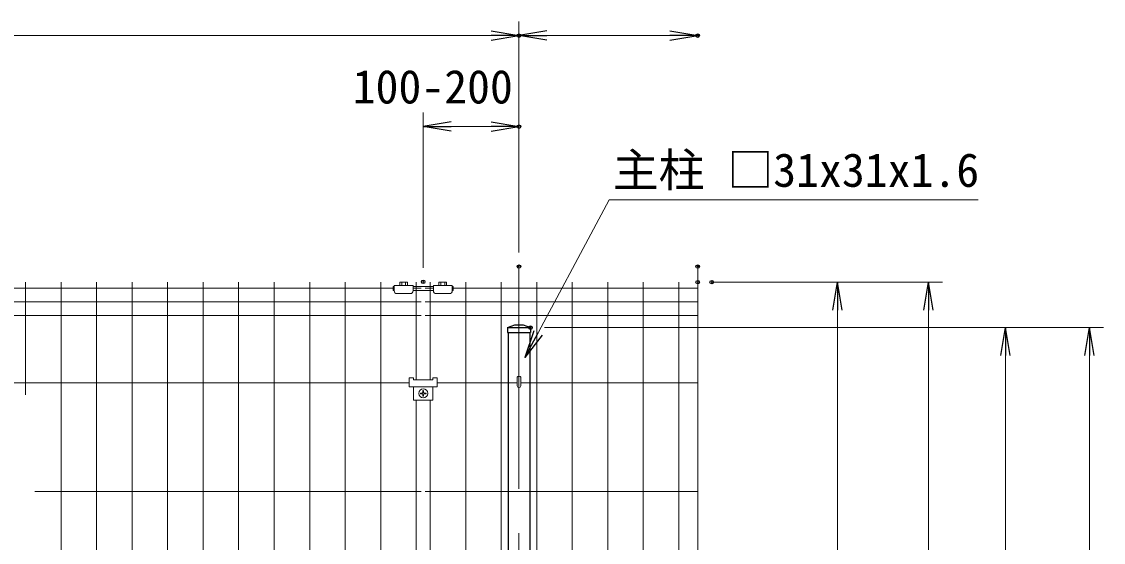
# Model space of a CAD drawing. Units: millimetres, scale not verified. Extents: x -4200 to 4200, y -2970 to 2970.
# Drawn here: x -1711 to -165, y 714 to 1458 of the extents above; entities that cross this region are included whole.
import ezdxf
from ezdxf.enums import TextEntityAlignment as Align

# ---------------------------------------------------------------- set-up
doc = ezdxf.new("R2010")
doc.units = ezdxf.units.MM
doc.header["$LTSCALE"] = 10
doc.header["$PDMODE"] = 32
doc.header["$PDSIZE"] = 5
doc.linetypes.add('USER1', pattern=[50.8, 31.75, -6.35, 6.35, -6.35])
for name, color, linetype, lineweight in [('0-0_D-STR-DIM', 7, 'Continuous', 13), ('0-1_D-STR3', 3, 'Continuous', 13), ('0-2_D-BMK', 2, 'USER1', 13), ('0-3_D-STR1', 1, 'Continuous', 25), ('0-5_D-STR2', 7, 'Continuous', 13), ('0-6_0', 7, 'Continuous', 25), ('0-8_D-STR-TXT', 7, 'Continuous', 25)]:
    doc.layers.add(name, color=color, linetype=linetype, lineweight=lineweight)
doc.layers.add('0-7_Defpoints', color=7, linetype='Continuous')
doc.styles.add('ＭＳ ゴシック', font='')
doc.styles.get('ＭＳ ゴシック').set_extended_font_data('MS Gothic')

# ---------------------------------------------------------------- blocks, each defined once
blk = doc.blocks.new('_Open')
at = {"layer": '0-6_0'}
blk.add_line((-10, 1.667), (0, 0), dxfattribs=at)
blk.add_lwpolyline([(-10, -1.667), (0, 0), (-10, 0)], dxfattribs=at)

msp = doc.modelspace()

# ---------------------------------------------------------------- linework, layer by layer
at = {"layer": '0-0_D-STR-DIM'}
for p, q in [((-1000.2, 1128.07), (-1000.2, 1458.07)), ((-1000.2, 1128.07), (-1000.2, 1458.07)), ((-2960.2, 1438.07), (-1040.2, 1438.07)), ((-960.2, 1438.07), (-784.73, 1438.07)), ((-1137.12, 1106.21), (-1137.12, 1328.07)), ((-1000.2, 1128.07), (-1000.2, 1328.07)), ((-1097.12, 1308.07), (-1040.2, 1308.07)), ((-744.73, 1108.07), (-744.73, 100.54)), ((-724.73, 1085.81), (-524.73, 1085.81)), ((-704.73, 1085.81), (-394.73, 1085.81)), ((-544.73, 1045.81), (-544.73, 255.81)), ((-414.73, 1045.81), (-414.73, 225.81)), ((-963.7, 1020.81), (-284.73, 1020.81)), ((-963.7, 1020.81), (-164.73, 1020.81)), ((-304.73, 980.81), (-304.73, 231.81)), ((-184.73, 980.81), (-184.73, 225.81))]:
    msp.add_line(p, q, dxfattribs=at)
at = {"layer": '0-1_D-STR3'}
for p, q in [((-1170.65, 1080.98), (-1170.65, 1085.61)), ((-1169.28, 1085.98), (-1161.02, 1085.98)), ((-1167.9, 1080.98), (-1167.9, 1085.61)), ((-1162.39, 1080.98), (-1162.39, 1085.61)), ((-1159.64, 1085.61), (-1159.64, 1080.98)), ((-1114.66, 1080.98), (-1114.66, 1085.61)), ((-1113.28, 1085.98), (-1105.02, 1085.98)), ((-1111.91, 1080.98), (-1111.91, 1085.61)), ((-1106.4, 1080.98), (-1106.4, 1085.61)), ((-1103.65, 1085.61), (-1103.65, 1080.98)), ((-1180.15, 1073.98), (-1180.15, 1079.38)), ((-1180.15, 1079.38), (-1178.65, 1079.38)), ((-1180.15, 1073.98), (-1178.65, 1073.98)), ((-1178.65, 1080.98), (-1151.65, 1080.98)), ((-1178.65, 1080.98), (-1178.65, 1073.48)), ((-1174.65, 1069.48), (-1155.65, 1069.48)), ((-1170.65, 1080.98), (-1159.64, 1080.98)), ((-1170.15, 1080.98), (-1160.15, 1080.98)), ((-1151.65, 1080.98), (-1151.65, 1073.48)), ((-1151.65, 1079.38), (-1122.65, 1079.38)), ((-1151.65, 1073.98), (-1122.65, 1073.98)), ((-1122.65, 1080.98), (-1095.65, 1080.98)), ((-1122.65, 1080.98), (-1122.65, 1073.48)), ((-1118.65, 1069.48), (-1099.65, 1069.48)), ((-1114.66, 1080.98), (-1103.65, 1080.98)), ((-1114.15, 1080.98), (-1104.15, 1080.98)), ((-1114.15, 1080.98), (-1104.15, 1080.98)), ((-1095.65, 1080.98), (-1095.65, 1073.48)), ((-1095.65, 1079.38), (-1094.15, 1079.38)), ((-1095.65, 1075.58), (-1094.15, 1075.58)), ((-1095.65, 1073.98), (-1094.15, 1073.98)), ((-1094.15, 1079.38), (-1094.15, 1073.98)), ((-1157.16, 949.11), (-1157.16, 936.31)), ((-1151.16, 946.21), (-1123.16, 946.21)), ((-1123.16, 949.11), (-1123.16, 946.21)), ((-1123.16, 949.11), (-1117.16, 949.11)), ((-1117.16, 949.11), (-1117.16, 936.31)), ((-1002.8, 949.98), (-1002.8, 937.81)), ((-997.6, 949.98), (-997.6, 937.81)), ((-1157.16, 936.31), (-1117.16, 936.31)), ((-1151.16, 936.31), (-1151.16, 917.31)), ((-1137.62, 930.31), (-1137.62, 928.31)), ((-1136.62, 930.31), (-1136.62, 928.31)), ((-1123.16, 936.31), (-1123.16, 917.31)), ((-1151.16, 917.31), (-1123.16, 917.31)), ((-1140.62, 927.31), (-1138.62, 927.31)), ((-1140.62, 926.31), (-1138.62, 926.31)), ((-1137.62, 923.31), (-1137.62, 925.31)), ((-1136.62, 923.31), (-1136.62, 925.31)), ((-1133.62, 927.31), (-1135.62, 927.31)), ((-1133.62, 926.31), (-1135.62, 926.31))]:
    msp.add_line(p, q, dxfattribs=at)
msp.add_lwpolyline([(-1157.16, 949.11), (-1151.16, 949.11), (-1151.16, 946.21)], dxfattribs=at)
msp.add_circle((-1137.12, 926.81), 6.5, dxfattribs=at)
for centre, radius, start, end in [((-1169.28, 1083.23), 2.75, 60, 120), ((-1165.15, 1075.52), 10.46, 74.73852, 105.26148), ((-1161.02, 1083.23), 2.75, 60, 120), ((-1113.28, 1083.23), 2.75, 60, 120), ((-1109.15, 1075.52), 10.46, 74.73852, 105.26148), ((-1105.02, 1083.23), 2.75, 60, 120), ((-1174.65, 1073.48), 4, 180, 270), ((-1155.65, 1073.48), 4, 270, 0), ((-1118.65, 1073.48), 4, 180, 270), ((-1099.65, 1073.48), 4, 270, 0), ((-1138.62, 928.31), 1, 270, 0.00001), ((-1137.12, 930.31), 0.5, 0, 179.99999), ((-1135.62, 928.31), 1, 180, 270), ((-1000.2, 937.81), 2.6, 180, 0), ((-1140.62, 926.81), 0.5, 90.00001, 270), ((-1138.62, 925.31), 1, 0, 90), ((-1137.12, 923.31), 0.5, 180.00002, 0.00001), ((-1135.62, 925.31), 1, 90, 180), ((-1133.62, 926.81), 0.5, 270.00049, 90.00046)]:
    msp.add_arc(centre, radius, start, end, dxfattribs=at)
msp.add_ellipse((-1000.2, 949.96), major_axis=(-2.6, 0), ratio=0.649974, start_param=3.1415927, end_param=6.2831853, dxfattribs=at)
at = {"layer": '0-2_D-BMK'}
msp.add_line((-1000.2, 1108.07), (-1000.2, 155.81), dxfattribs=at)
at = {"layer": '0-3_D-STR1'}
for p, q in [((-1016.7, 1020.81), (-1006.2, 1024.81)), ((-1016.7, 1020.81), (-983.7, 1020.81)), ((-1016.7, 1020.81), (-1016.7, 1013.81)), ((-1006.2, 1024.81), (-994.2, 1024.81)), ((-994.2, 1024.81), (-983.7, 1020.81)), ((-983.7, 1020.81), (-983.7, 1013.81)), ((-1016.7, 1013.81), (-983.7, 1013.81)), ((-1015.7, 1013.81), (-1015.7, 279.81)), ((-984.7, 1013.81), (-984.7, 279.81))]:
    msp.add_line(p, q, dxfattribs=at)
at = {"layer": '0-5_D-STR2'}
for p, q in [((-1705.6, 1085.81), (-1705.6, 924.65)), ((-1654.83, 1085.81), (-1654.83, 215.81)), ((-1604.06, 1085.81), (-1604.06, 215.81)), ((-1553.29, 1085.81), (-1553.29, 215.81)), ((-1502.52, 1085.81), (-1502.52, 215.81)), ((-1451.76, 1085.81), (-1451.76, 215.81)), ((-1400.99, 1085.81), (-1400.99, 215.81)), ((-1350.22, 1085.81), (-1350.22, 215.81)), ((-1299.45, 1085.81), (-1299.45, 215.81)), ((-1248.68, 1085.81), (-1248.68, 215.81)), ((-1197.91, 1085.81), (-1197.91, 215.81)), ((-1147.14, 1085.81), (-1147.14, 946.21)), ((-1127.14, 1085.81), (-1127.14, 946.21)), ((-1076.37, 1085.81), (-1076.37, 215.81)), ((-1025.6, 1085.81), (-1025.6, 215.81)), ((-974.83, 1085.81), (-974.83, 215.81)), ((-924.06, 1085.81), (-924.06, 215.81)), ((-873.29, 1085.81), (-873.29, 215.81)), ((-822.52, 1085.81), (-822.52, 215.81)), ((-771.76, 1085.81), (-771.76, 215.81)), ((-1178.65, 1077.38), (-3095.66, 1077.38)), ((-1140.14, 1077.38), (-1151.65, 1077.38)), ((-1122.65, 1077.38), (-1134.16, 1077.38)), ((-744.73, 1077.38), (-1095.65, 1077.38)), ((-1140.14, 1057.81), (-3134.16, 1057.81)), ((-744.73, 1057.81), (-1134.16, 1057.81)), ((-1140.14, 1038.24), (-3134.16, 1038.24)), ((-744.73, 1038.24), (-1134.16, 1038.24)), ((-1157.16, 941.81), (-2997.6, 941.81)), ((-1002.8, 941.81), (-1117.16, 941.81)), ((-744.73, 941.81), (-997.6, 941.81)), ((-1147.14, 917.31), (-1147.14, 635.71)), ((-1127.14, 917.31), (-1127.14, 635.71)), ((-1140.14, 786.81), (-1692.49, 786.81)), ((-744.73, 786.81), (-1134.14, 786.81))]:
    msp.add_line(p, q, dxfattribs=at)
at = {"layer": '0-7_Defpoints'}
for p in [(-1000.2, 1438.07), (-744.73, 1438.07), (-1000.2, 1308.07), (-1000.2, 1108.07), (-744.73, 1108.07), (-1137.12, 1086.21), (-744.73, 1085.81), (-724.73, 1085.81), (-983.7, 1020.81)]:
    msp.add_point(p, dxfattribs=at)
at = {"layer": '0-8_D-STR-TXT', "lineweight": 13}
msp.add_lwpolyline([(-343.8, 1203.32), (-871.04, 1203.32), (-990.83, 979.68)], dxfattribs=at)

# ---------------------------------------------------------------- block references
at = {"layer": '0-0_D-STR-DIM', "xscale": 4, "yscale": 4}
for p in [(-1000.2, 1438.07), (-744.73, 1438.07), (-1000.2, 1308.07)]:
    msp.add_blockref('_Open', p, dxfattribs=at)
for p, rotation in [((-1000.2, 1438.07), 180), ((-1137.12, 1308.07), 180), ((-544.73, 1085.81), 90), ((-414.73, 1085.81), 90), ((-304.73, 1020.81), 90), ((-184.73, 1020.81), 90)]:
    msp.add_blockref('_Open', p, dxfattribs=dict(at, rotation=rotation))
at = {"layer": '0-8_D-STR-TXT', "xscale": 4, "yscale": 4, "rotation": 241.82519}
msp.add_blockref('_Open', (-991.78, 977.92), dxfattribs=at)

# ---------------------------------------------------------------- texts
at = {"layer": '0-0_D-STR-DIM', "style": 'ＭＳ ゴシック'}
msp.add_text('100-200', height=48.09, dxfattribs=at).set_placement((-1237.97, 1326.69), align=Align.BOTTOM_LEFT)
at = {"layer": '0-8_D-STR-TXT', "style": 'ＭＳ ゴシック'}
msp.add_text('主柱 □31x31x1.6', height=48.09, dxfattribs=at).set_placement((-866.2, 1207.58), align=Align.BOTTOM_LEFT)

doc.saveas('drawing.dxf')
